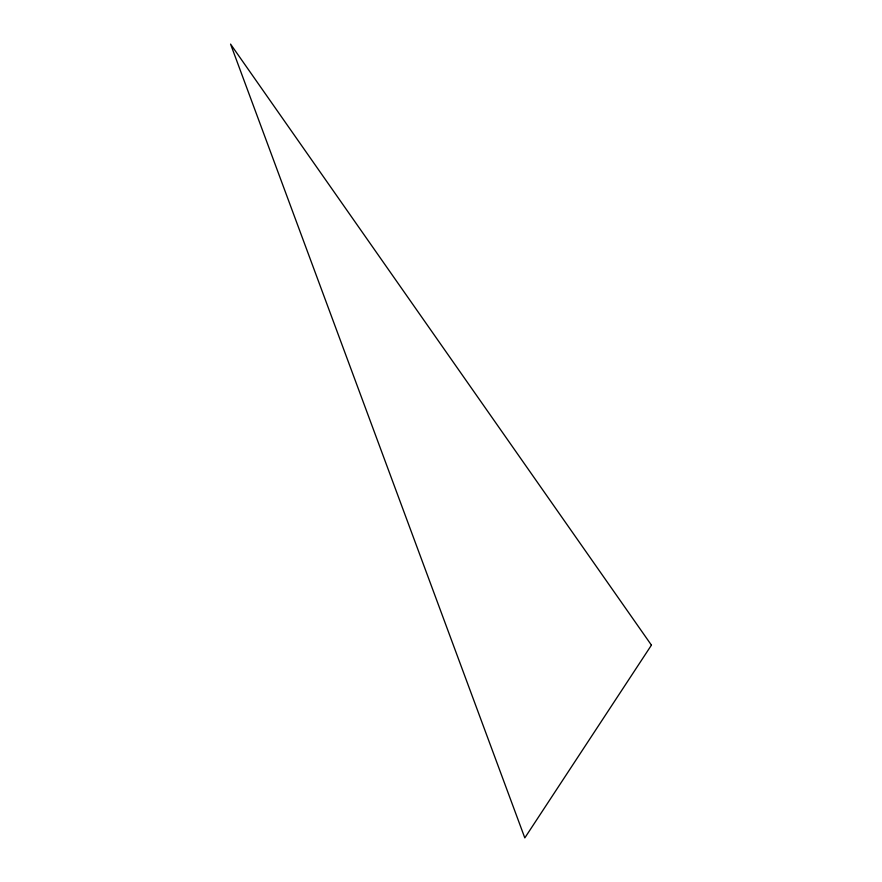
<?xml version="1.0" encoding="UTF-8"?>
<svg xmlns="http://www.w3.org/2000/svg" width="882" height="882" viewBox="0 0 882 882"><rect width="100%" height="100%" fill="white"/><g stroke="black" fill="none" stroke-linecap="round" stroke-linejoin="round"><path stroke-width="1.32" d="M651.434 645.139L524.812 837.9L230.566 44.1L651.434 645.139"/></g></svg>
